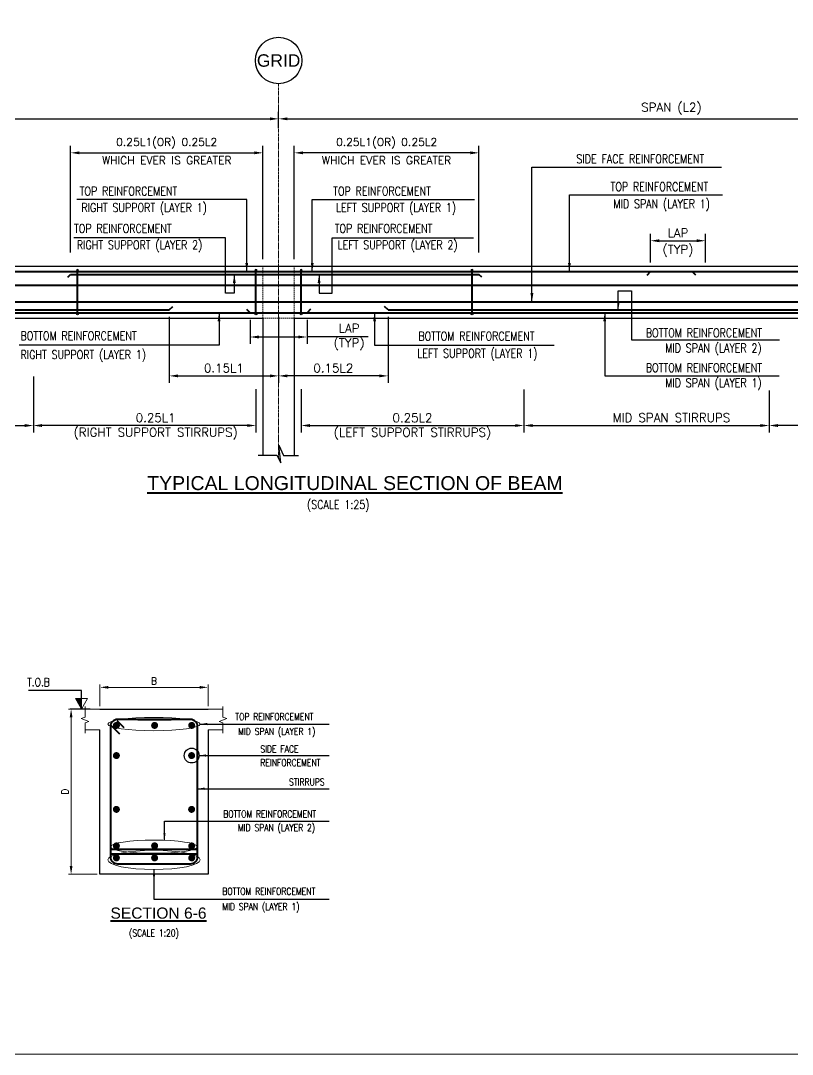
# Model space of a CAD drawing. Header units: millimetres. Extents: x 187381 to 885080, y 3378 to 168095.
# Drawn here: x 420968 to 426504, y 3378 to 10794 of the extents above; entities that cross this region are included whole.
import ezdxf
from ezdxf.enums import TextEntityAlignment as Align

# ---------------------------------------------------------------- set-up
doc = ezdxf.new("R2010")
doc.units = ezdxf.units.MM
doc.header["$LTSCALE"] = 15
doc.linetypes.add('CENTER', pattern=[2, 1.25, -0.25, 0.25, -0.25])
doc.linetypes.add('HIDDEN', pattern=[0.375, 0.25, -0.125])
for name, color, linetype in [('2C', 1, 'Continuous'), ('S-ANNO-HATS', 252, 'Continuous'), ('S-ANNO-TEXT-T250', 3, 'Continuous'), ('S-CON2', 1, 'Continuous'), ('S-REIN-CON4', 4, 'Continuous'), ('SS-ANNO-DIMS', 1, 'Continuous')]:
    doc.layers.add(name, color=color, linetype=linetype)
for name, color, linetype, lineweight in [('4C', 2, 'Continuous', 0), ('S-ANNO-LEAD', 1, 'Continuous', 20), ('S-Anno-Text', 3, 'Continuous', 30), ('S-ANNO-TEXT-T300', 3, 'Continuous', 30), ('S-ANNO-TEXT-T400', 4, 'Continuous', 40), ('S-BEAM-CON4', 4, 'Continuous', 40), ('S-GRID', 8, 'CENTER', 9), ('S-GRID-DIMS-400', 1, 'Continuous', 9), ('S-PLAN-CON2', 1, 'Continuous', 20), ('S-SECT-CON2', 1, 'Continuous', 20), ('S-SECT-CON4', 4, 'Continuous', 40), ('S-SLAB-HID1', 8, 'HIDDEN', 9), ('S_DIM', 1, 'Continuous', 20)]:
    doc.layers.add(name, color=color, linetype=linetype, lineweight=lineweight)
doc.styles.add('ARIAL', font='arial.ttf')
doc.styles.add('Romans', font='romans.shx')
doc.styles.add('ROMANS-TITLE', font='ROMANS.shx', dxfattribs={"width": 0.8})
doc.styles.add('T250-SCALE1', font='romans.shx', dxfattribs={"width": 0.8})
doc.dimstyles.new('Addhar_75', dxfattribs={"dimscale": 75, "dimtxt": 2.5, "dimasz": 3, "dimexe": 3, "dimexo": 3, "dimgap": 1, "dimtad": 1, "dimdec": 0, "dimzin": 1, "dimdsep": 46, "dimtxsty": 'Romans', "dimcen": -3, "dimdle": 1, "dimclrd": 8, "dimclre": 8, "dimclrt": 3, "dimadec": 0, "dimazin": 0, "dimtfac": 1, "dimtdec": 0, "dimtofl": 0, "dimtmove": 0, "dimatfit": 3, "dimfxl": 1, "dimtvp": 2, "dimtolj": 1, "dimtzin": 0, "dimarcsym": 0})
doc.dimstyles.new('LEADER-SCALE1', dxfattribs={"dimtxt": 3, "dimasz": 2, "dimexe": 1, "dimexo": 1, "dimgap": 1, "dimtad": 1, "dimdec": 0, "dimzin": 1, "dimdsep": 46, "dimtxsty": 'T250-SCALE1', "dimcen": -3, "dimdle": 1, "dimclrt": 3, "dimadec": 0, "dimazin": 0, "dimtfac": 1, "dimtdec": 0, "dimtofl": 0, "dimtmove": 0, "dimatfit": 3, "dimfxl": 1, "dimtvp": 2, "dimtolj": 1, "dimtzin": 0, "dimarcsym": 0})
doc.dimstyles.new('MRF_150', dxfattribs={"dimscale": 150, "dimtxt": 3, "dimasz": 3, "dimexe": 1, "dimexo": 1, "dimgap": 1, "dimtad": 1, "dimdec": 0, "dimzin": 1, "dimdsep": 46, "dimtxsty": 'Romans', "dimcen": -3, "dimdle": 1, "dimclrd": 256, "dimclre": 256, "dimclrt": 3, "dimadec": 0, "dimazin": 0, "dimtfac": 1, "dimtdec": 0, "dimtofl": 0, "dimtmove": 0, "dimatfit": 3, "dimfxl": 1, "dimtvp": 2, "dimtolj": 1, "dimtzin": 0, "dimlwd": -1, "dimlwe": -1, "dimarcsym": 0})

# ---------------------------------------------------------------- blocks, each defined once
blk = doc.blocks.new('*D377')
at = {"layer": 'SS-ANNO-DIMS', "color": 1, "lineweight": -2, "transparency": 16777216}
for p, q in [((421326.2, 9130.3), (421326.2, 9895.6)), ((422706, 9083.5), (422706, 9895.6))]:
    blk.add_line(p, q, dxfattribs=at)
at = {"layer": 'SS-ANNO-DIMS', "lineweight": -2, "transparency": 16777216}
blk.add_line((421388.7, 9845.6), (422643.5, 9845.6), dxfattribs=at)
at = {"layer": 'SS-ANNO-DIMS', "transparency": 16777216}
for points in [[(421388.7, 9856), (421388.7, 9835.2), (421326.2, 9845.6)], [(422643.5, 9856), (422643.5, 9835.2), (422706, 9845.6)]]:
    blk.add_solid(points, dxfattribs=at)
at = {"layer": 'SS-ANNO-DIMS', "color": 3, "transparency": 16777216, "char_height": 62.5, "attachment_point": 5, "style": 'Romans'}
for s, insert in [('\\A1;{\\H0.9x;0.25L1(OR) 0.25L2', (422016.1, 9913.5)), ('\\A1;{\\H0.9x;WHICH EVER IS GREATER}}', (422016.1, 9792.5))]:
    blk.add_mtext(s, dxfattribs=dict(at, insert=insert))
blk = doc.blocks.new('A$C6B4B2352')
at = {"layer": 'S-ANNO-HATS'}
h = blk.add_hatch(color=6, dxfattribs=at)
h.dxf.hatch_style = 1
edge = h.paths.add_edge_path()
edge.add_arc((-7.5, 0), 7.5, 0, 360)
at = {"layer": 'S-REIN-CON4'}
blk.add_circle((-7.5, 0), 7.5, dxfattribs=at)
blk = doc.blocks.new('*D378')
at = {"layer": 'SS-ANNO-DIMS', "color": 1, "lineweight": -2, "transparency": 16777216}
for p, q in [((417539.4, 10022.7), (417539.4, 10139.4)), ((422818.5, 10034.8), (422818.5, 10139.4))]:
    blk.add_line(p, q, dxfattribs=at)
at = {"layer": 'SS-ANNO-DIMS', "lineweight": -2, "transparency": 16777216}
blk.add_line((417601.9, 10089.4), (422756, 10089.4), dxfattribs=at)
at = {"layer": 'SS-ANNO-DIMS', "transparency": 16777216}
for points in [[(417601.9, 10099.8), (417601.9, 10079), (417539.4, 10089.4)], [(422756, 10099.8), (422756, 10079), (422818.5, 10089.4)]]:
    blk.add_solid(points, dxfattribs=at)
at = {"layer": 'SS-ANNO-DIMS', "color": 3, "transparency": 16777216, "insert": (420179, 10162), "char_height": 62.5, "attachment_point": 5, "style": 'Romans'}
blk.add_mtext('\\A1;SPAN (L1)', dxfattribs=at)
blk = doc.blocks.new('*D379')
at = {"layer": 'SS-ANNO-DIMS', "color": 1, "lineweight": -2, "transparency": 16777216}
for p, q in [((422818.5, 10022.7), (422818.5, 10139.4)), ((428454.6, 10036.8), (428454.6, 10139.4))]:
    blk.add_line(p, q, dxfattribs=at)
at = {"layer": 'SS-ANNO-DIMS', "lineweight": -2, "transparency": 16777216}
blk.add_line((422881, 10089.4), (428392.1, 10089.4), dxfattribs=at)
at = {"layer": 'SS-ANNO-DIMS', "transparency": 16777216}
for points in [[(422881, 10099.8), (422881, 10079), (422818.5, 10089.4)], [(428392.1, 10099.8), (428392.1, 10079), (428454.6, 10089.4)]]:
    blk.add_solid(points, dxfattribs=at)
at = {"layer": 'SS-ANNO-DIMS', "color": 3, "transparency": 16777216, "insert": (425636.6, 10162), "char_height": 62.5, "attachment_point": 5, "style": 'Romans'}
blk.add_mtext('\\A1;SPAN (L2)', dxfattribs=at)
blk = doc.blocks.new('*D380')
at = {"layer": 'SS-ANNO-DIMS', "color": 1, "lineweight": -2, "transparency": 16777216}
for p, q in [((422931, 9083.5), (422931, 9895.6)), ((424256, 9130.3), (424256, 9895.6))]:
    blk.add_line(p, q, dxfattribs=at)
at = {"layer": 'SS-ANNO-DIMS', "lineweight": -2, "transparency": 16777216}
blk.add_line((424193.5, 9845.6), (422993.5, 9845.6), dxfattribs=at)
at = {"layer": 'SS-ANNO-DIMS', "transparency": 16777216}
for points in [[(422993.5, 9856), (422993.5, 9835.2), (422931, 9845.6)], [(424193.5, 9856), (424193.5, 9835.2), (424256, 9845.6)]]:
    blk.add_solid(points, dxfattribs=at)
at = {"layer": 'SS-ANNO-DIMS', "color": 3, "transparency": 16777216, "char_height": 62.5, "attachment_point": 5, "style": 'Romans'}
for s, insert in [('\\A1;{\\H0.9x;0.25L1(OR) 0.25L2', (423593.5, 9913.5)), ('\\A1;{\\H0.9x;WHICH EVER IS GREATER}}', (423593.5, 9792.5))]:
    blk.add_mtext(s, dxfattribs=dict(at, insert=insert))
blk = doc.blocks.new('*D381')
at = {"layer": 'SS-ANNO-DIMS', "color": 1, "lineweight": -2, "transparency": 16777216}
for p, q in [((425487.1, 9058.5), (425487.1, 9264.9)), ((425880.5, 9058.5), (425880.5, 9264.9))]:
    blk.add_line(p, q, dxfattribs=at)
at = {"layer": 'SS-ANNO-DIMS', "lineweight": -2, "transparency": 16777216}
blk.add_line((425549.6, 9214.9), (425818, 9214.9), dxfattribs=at)
at = {"layer": 'SS-ANNO-DIMS', "transparency": 16777216}
for points in [[(425549.6, 9225.3), (425549.6, 9204.5), (425487.1, 9214.9)], [(425818, 9225.3), (425818, 9204.5), (425880.5, 9214.9)]]:
    blk.add_solid(points, dxfattribs=at)
at = {"layer": 'SS-ANNO-DIMS', "color": 3, "transparency": 16777216, "char_height": 62.5, "attachment_point": 5, "style": 'Romans'}
for s, insert in [('\\A1;LAP', (425683.8, 9271.2)), ('\\A1;(TYP)', (425683.8, 9142.3))]:
    blk.add_mtext(s, dxfattribs=dict(at, insert=insert))
blk = doc.blocks.new('*D383')
at = {"layer": 'SS-ANNO-DIMS', "color": 1, "lineweight": -2, "transparency": 16777216}
for p, q in [((422033.5, 8668.5), (422033.5, 8195.3)), ((422818.5, 8668.5), (422818.5, 8195.3))]:
    blk.add_line(p, q, dxfattribs=at)
at = {"layer": 'SS-ANNO-DIMS', "lineweight": -2, "transparency": 16777216}
blk.add_line((422096, 8245.3), (422756, 8245.3), dxfattribs=at)
at = {"layer": 'SS-ANNO-DIMS', "transparency": 16777216}
for points in [[(422096, 8255.7), (422096, 8234.9), (422033.5, 8245.3)], [(422756, 8255.7), (422756, 8234.9), (422818.5, 8245.3)]]:
    blk.add_solid(points, dxfattribs=at)
at = {"layer": 'SS-ANNO-DIMS', "color": 3, "transparency": 16777216, "insert": (422426, 8301.5), "char_height": 62.5, "attachment_point": 5, "style": 'Romans'}
blk.add_mtext('\\A1;0.15L1', dxfattribs=at)
blk = doc.blocks.new('*D384')
at = {"layer": 'SS-ANNO-DIMS', "color": 1, "lineweight": -2, "transparency": 16777216}
for p, q in [((422818.5, 8668.5), (422818.5, 8195.3)), ((423603.5, 8668.5), (423603.5, 8195.3))]:
    blk.add_line(p, q, dxfattribs=at)
at = {"layer": 'SS-ANNO-DIMS', "lineweight": -2, "transparency": 16777216}
blk.add_line((423541, 8245.3), (422881, 8245.3), dxfattribs=at)
at = {"layer": 'SS-ANNO-DIMS', "transparency": 16777216}
for points in [[(422881, 8255.7), (422881, 8234.9), (422818.5, 8245.3)], [(423541, 8255.7), (423541, 8234.9), (423603.5, 8245.3)]]:
    blk.add_solid(points, dxfattribs=at)
at = {"layer": 'SS-ANNO-DIMS', "color": 3, "transparency": 16777216, "insert": (423211, 8301.5), "char_height": 62.5, "attachment_point": 5, "style": 'Romans'}
blk.add_mtext('\\A1;0.15L2', dxfattribs=at)
blk = doc.blocks.new('*D386')
at = {"layer": 'SS-ANNO-DIMS', "color": 1, "lineweight": -2, "transparency": 16777216}
for p, q in [((422614.2, 8648.5), (422614.2, 8474.3)), ((423022.9, 8648.5), (423022.9, 8474.3))]:
    blk.add_line(p, q, dxfattribs=at)
at = {"layer": 'SS-ANNO-DIMS', "lineweight": -2, "transparency": 16777216}
for p, q in [((422676.7, 8524.3), (422960.4, 8524.3)), ((423460.7, 8524.3), (423022.9, 8524.3))]:
    blk.add_line(p, q, dxfattribs=at)
at = {"layer": 'SS-ANNO-DIMS', "transparency": 16777216}
for points in [[(422676.7, 8534.7), (422676.7, 8513.8), (422614.2, 8524.3)], [(422960.4, 8534.7), (422960.4, 8513.8), (423022.9, 8524.3)]]:
    blk.add_solid(points, dxfattribs=at)
at = {"layer": 'SS-ANNO-DIMS', "color": 3, "transparency": 16777216, "insert": (423324.1, 8524.3), "char_height": 62.5, "attachment_point": 5, "style": 'Romans'}
blk.add_mtext('\\A1;LAP\\P(TYP)', dxfattribs=at)
blk = doc.blocks.new('*D388')
at = {"layer": 'SS-ANNO-DIMS', "color": 1, "lineweight": -2, "transparency": 16777216}
for p, q in [((421058.8, 8241), (421058.8, 7839.1)), ((419299.1, 8150.7), (419299.1, 7839.1))]:
    blk.add_line(p, q, dxfattribs=at)
at = {"layer": 'SS-ANNO-DIMS', "lineweight": -2, "transparency": 16777216}
blk.add_line((419361.6, 7889.1), (420996.3, 7889.1), dxfattribs=at)
at = {"layer": 'SS-ANNO-DIMS', "transparency": 16777216}
for points in [[(419361.6, 7899.6), (419361.6, 7878.7), (419299.1, 7889.1)], [(420996.3, 7899.6), (420996.3, 7878.7), (421058.8, 7889.1)]]:
    blk.add_solid(points, dxfattribs=at)
at = {"layer": 'SS-ANNO-DIMS', "color": 3, "transparency": 16777216, "insert": (420179, 7945.4), "char_height": 62.5, "attachment_point": 5, "style": 'Romans'}
blk.add_mtext('\\A1;MID SPAN STIRRUPS', dxfattribs=at)
blk = doc.blocks.new('*D389')
at = {"layer": 'SS-ANNO-DIMS', "color": 1, "lineweight": -2, "transparency": 16777216}
for p, q in [((421058.8, 8241), (421058.8, 7839.1)), ((422656, 8150.7), (422656, 7839.1))]:
    blk.add_line(p, q, dxfattribs=at)
at = {"layer": 'SS-ANNO-DIMS', "lineweight": -2, "transparency": 16777216}
blk.add_line((422593.5, 7889.1), (421121.3, 7889.1), dxfattribs=at)
at = {"layer": 'SS-ANNO-DIMS', "transparency": 16777216}
for points in [[(421121.3, 7899.6), (421121.3, 7878.7), (421058.8, 7889.1)], [(422593.5, 7899.6), (422593.5, 7878.7), (422656, 7889.1)]]:
    blk.add_solid(points, dxfattribs=at)
at = {"layer": 'SS-ANNO-DIMS', "color": 3, "transparency": 16777216, "insert": (421936.4, 7882.8), "char_height": 62.5, "attachment_point": 5, "style": 'Romans'}
blk.add_mtext('\\A1;0.25L1 \\P(RIGHT SUPPORT STIRRUPS)', dxfattribs=at)
blk = doc.blocks.new('*D390')
at = {"layer": 'SS-ANNO-DIMS', "color": 1, "lineweight": -2, "transparency": 16777216}
for p, q in [((422981, 8150.7), (422981, 7839.1)), ((424578.2, 8132.7), (424578.2, 7839.1))]:
    blk.add_line(p, q, dxfattribs=at)
at = {"layer": 'SS-ANNO-DIMS', "lineweight": -2, "transparency": 16777216}
blk.add_line((423043.5, 7889.1), (424515.7, 7889.1), dxfattribs=at)
at = {"layer": 'SS-ANNO-DIMS', "transparency": 16777216}
for points in [[(423043.5, 7899.6), (423043.5, 7878.7), (422981, 7889.1)], [(424515.7, 7899.6), (424515.7, 7878.7), (424578.2, 7889.1)]]:
    blk.add_solid(points, dxfattribs=at)
at = {"layer": 'SS-ANNO-DIMS', "color": 3, "transparency": 16777216, "insert": (423778.5, 7881.9), "char_height": 62.5, "attachment_point": 5, "style": 'Romans'}
blk.add_mtext('\\A1;0.25L2 \\P(LEFT SUPPORT STIRRUPS)', dxfattribs=at)
blk = doc.blocks.new('*D391')
at = {"layer": 'SS-ANNO-DIMS', "color": 1, "lineweight": -2, "transparency": 16777216}
for p, q in [((424578.2, 8148.8), (424578.2, 7839.1)), ((426337.9, 8140), (426337.9, 7839.1))]:
    blk.add_line(p, q, dxfattribs=at)
at = {"layer": 'SS-ANNO-DIMS', "lineweight": -2, "transparency": 16777216}
blk.add_line((424640.7, 7889.1), (426275.4, 7889.1), dxfattribs=at)
at = {"layer": 'SS-ANNO-DIMS', "transparency": 16777216}
for points in [[(424640.7, 7899.6), (424640.7, 7878.7), (424578.2, 7889.1)], [(426275.4, 7899.6), (426275.4, 7878.7), (426337.9, 7889.1)]]:
    blk.add_solid(points, dxfattribs=at)
at = {"layer": 'SS-ANNO-DIMS', "color": 3, "transparency": 16777216, "insert": (425636.6, 7945.4), "char_height": 62.5, "attachment_point": 5, "style": 'Romans'}
blk.add_mtext('\\A1;MID SPAN STIRRUPS', dxfattribs=at)
blk = doc.blocks.new('*D392')
at = {"layer": 'SS-ANNO-DIMS', "color": 1, "lineweight": -2, "transparency": 16777216}
for p, q in [((426337.9, 8130.4), (426337.9, 7839.1)), ((428292.1, 8150.7), (428292.1, 7839.1))]:
    blk.add_line(p, q, dxfattribs=at)
at = {"layer": 'SS-ANNO-DIMS', "lineweight": -2, "transparency": 16777216}
blk.add_line((428229.6, 7889.1), (426400.4, 7889.1), dxfattribs=at)
at = {"layer": 'SS-ANNO-DIMS', "transparency": 16777216}
for points in [[(426400.4, 7899.6), (426400.4, 7878.7), (426337.9, 7889.1)], [(428229.6, 7899.6), (428229.6, 7878.7), (428292.1, 7889.1)]]:
    blk.add_solid(points, dxfattribs=at)
at = {"layer": 'SS-ANNO-DIMS', "color": 3, "transparency": 16777216, "insert": (427315, 7878.4), "char_height": 62.5, "attachment_point": 5, "style": 'Romans'}
blk.add_mtext('\\A1;0.25L2 \\P(RIGHT SUPPORT STIRRUPS)', dxfattribs=at)
blk = doc.blocks.new('*D396')
at = {"layer": 'S_DIM', "transparency": 16777216}
for p, q in [((421517, 5855.1), (421309.9, 5855.1)), ((421329.9, 5795.1), (421329.9, 4729.8)), ((421517, 4669.8), (421309.9, 4669.8))]:
    blk.add_line(p, q, dxfattribs=at)
for points in [[(421319.9, 5795.1), (421339.9, 5795.1), (421329.9, 5855.1)], [(421319.9, 4729.8), (421339.9, 4729.8), (421329.9, 4669.8)]]:
    blk.add_solid(points, dxfattribs=at)
at = {"layer": 'S_DIM', "color": 3, "transparency": 16777216, "insert": (421284.9, 5262.4), "char_height": 50, "attachment_point": 5, "rotation": 90, "style": 'Romans'}
blk.add_mtext('\\A1;D', dxfattribs=at)
blk = doc.blocks.new('*D397')
at = {"layer": 'S_DIM', "transparency": 16777216}
for p, q in [((421537, 5875.1), (421537, 6030.7)), ((421597, 6010.7), (422252, 6010.7)), ((422312, 5875.1), (422312, 6030.7))]:
    blk.add_line(p, q, dxfattribs=at)
for points in [[(421597, 6020.7), (421597, 6000.7), (421537, 6010.7)], [(422252, 6020.7), (422252, 6000.7), (422312, 6010.7)]]:
    blk.add_solid(points, dxfattribs=at)
at = {"layer": 'S_DIM', "color": 3, "transparency": 16777216, "insert": (421924.5, 6055.7), "char_height": 50, "attachment_point": 5, "style": 'Romans'}
blk.add_mtext('\\A1;B', dxfattribs=at)
blk = doc.blocks.new('el1')
at = {"color": 1}
for p, q in [((0, 0), (0, 132.4)), ((0, 132.4), (381.2, 132.4))]:
    blk.add_line(p, q, dxfattribs=at)
at = {"layer": '2C'}
blk.add_line((-61.6, 0), (82.5, 0), dxfattribs=at)
at = {"layer": '4C'}
for p, q in [((0, 0), (-43.8, 75.9)), ((-43.8, 75.9), (43.8, 75.9)), ((0, 0), (43.8, 75.9))]:
    blk.add_line(p, q, dxfattribs=at)
at = {"layer": '4C', "ltscale": 0.8}
blk.add_solid([(0, 0), (0, 75.9), (43.8, 75.9)], dxfattribs=at)

msp = doc.modelspace()

# ---------------------------------------------------------------- linework, layer by layer
at = {"color": 1}
msp.add_circle((422818.5, 10507.9), 166.5, dxfattribs=at)
at = {"layer": '2C'}
msp.add_circle((422194.8, 5521.6), 53.4, dxfattribs=at)
at = {"layer": 'S-BEAM-CON4'}
for p, q in [((417491.9, 8993.5), (428502.1, 8993.5)), ((421305.2, 8952.5), (421326.2, 8973.5)), ((421326.2, 8973.5), (424256, 8973.5)), ((421376.2, 8688.5), (421376.2, 9003.5)), ((422656, 8688.5), (422656, 9003.5)), ((422981, 8688.5), (422981, 9003.5)), ((424206, 8688.5), (424206, 9003.5)), ((424277, 8952.5), (424256, 8973.5)), ((425462.1, 8968.5), (425487.1, 8993.5)), ((425811, 8968.5), (425786, 8993.5)), ((417466.9, 8896.5), (428527.1, 8896.5)), ((417466.9, 8776.5), (428527.1, 8776.5)), ((417531.9, 8698.5), (428469.8, 8698.5)), ((418139.4, 8718.5), (422033.5, 8718.5)), ((422033.5, 8718.5), (422058.5, 8743.5)), ((422589.2, 8723.5), (422614.2, 8698.5)), ((423047.9, 8723.5), (423022.9, 8698.5)), ((423603.5, 8718.5), (423578.5, 8743.5)), ((423603.5, 8718.5), (427669.6, 8718.5))]:
    msp.add_line(p, q, dxfattribs=at)
at = {"layer": 'S-CON2'}
for p, q in [((417651.9, 9033.5), (422931, 9033.5)), ((422931, 9033.5), (428342.1, 9033.5)), ((417651.9, 8658.5), (422706, 8658.5)), ((422706, 8658.5), (422706, 7674.8)), ((422931, 8658.5), (428342.1, 8658.5)), ((422931, 8658.5), (422931, 7674.8)), ((422820, 7747.6), (422854.5, 7674.8)), ((422835.3, 7621.2), (422820, 7747.6)), ((422672.2, 7676.7), (422804.6, 7676.7)), ((422804.6, 7676.7), (422835.3, 7621.2)), ((422854.5, 7674.8), (422960.1, 7674.8))]:
    msp.add_line(p, q, dxfattribs=at)
for points in [[(421537, 5855.1), (422312, 5855.1)], [(422312, 5705.1), (422312, 4669.8), (421537, 4669.8), (421537, 5705.1)]]:
    msp.add_lwpolyline(points, dxfattribs=at)
at = {"layer": 'S-GRID', "linetype": 'CENTER'}
msp.add_line((422818.5, 7651.6), (422818.5, 10341.4), dxfattribs=at)
at = {"layer": 'S-GRID-DIMS-400', "color": 8, "extrusion": (0, 0, -1)}
for centre, major_axis, ratio in [((421924.3, 5747.5), (-331.7, 0), 0.143487), ((421924.3, 4867.5), (311.3, 0), 0.152848), ((421924.3, 4772.8), (-331.7, 0), 0.208261)]:
    msp.add_ellipse(centre, major_axis=major_axis, ratio=ratio, dxfattribs=at)
at = {"layer": 'S-PLAN-CON2'}
msp.add_lwpolyline([(406433.2, 15316.3), (433303.6, 15316.3), (433303.6, 3377.9), (406433.2, 3377.9)], close=True, dxfattribs=at)
at = {"layer": 'S-SECT-CON2', "linetype": 'Continuous'}
for p, q in [((421537, 5855.1), (421429.6, 5855.1)), ((422312, 5855.1), (422419.4, 5855.1)), ((421537, 5705.1), (421429.6, 5705.1)), ((422312, 5705.1), (422419.4, 5705.1))]:
    msp.add_line(p, q, dxfattribs=at)
for points in [[(421429.6, 5872.5), (421429.6, 5796.3), (421402.1, 5786.3), (421457.1, 5766.3), (421429.6, 5756.3), (421429.6, 5680.9)], [(422419.4, 5872.5), (422419.4, 5796.3), (422446.8, 5786.3), (422391.9, 5766.3), (422419.4, 5756.3), (422419.4, 5680.9)]]:
    msp.add_lwpolyline(points, dxfattribs=at)
at = {"layer": 'S-SECT-CON4'}
for p, q in [((421617.3, 5736.6), (421677.7, 5676.5)), ((421657.1, 5773.4), (421707.2, 5723.6)), ((421809.5, 5780.1), (422048, 5780.1)), ((422237, 4847.3), (421612, 4847.3)), ((422237, 4813), (421612, 4813)), ((421809.5, 4744.8), (422048, 4744.8))]:
    msp.add_line(p, q, dxfattribs=at)
msp.add_lwpolyline([(421662, 5780.1, 0.414214), (421612, 5730.1), (421612, 4794.8, 0.414214), (421662, 4744.8), (422187, 4744.8, 0.414214), (422237, 4794.8), (422237, 5730.1, 0.414214), (422187, 5780.1)], format="xyb", close=True, dxfattribs=at)
at = {"layer": 'S-SECT-CON4', "const_width": 25}
for points in [[(421642.2, 5737.5, 1), (421667.2, 5737.5, 1)], [(421916.5, 5737.5, 1), (421941.5, 5737.5, 1)], [(422182.5, 5737.5, 1), (422207.5, 5737.5, 1)], [(421642.2, 5521.3, -1), (421667.2, 5521.3, -1)], [(421642.2, 5521.3, -1), (421667.2, 5521.3, -1)], [(422206.8, 5521.3, 1), (422181.8, 5521.3, 1)], [(422206.8, 5521.3, 1), (422181.8, 5521.3, 1)], [(421642.2, 5135.2, -1), (421667.2, 5135.2, -1)], [(421642.2, 5135.2, -1), (421667.2, 5135.2, -1)], [(422206.8, 5135.2, 1), (422181.8, 5135.2, 1)], [(422206.8, 5135.2, 1), (422181.8, 5135.2, 1)], [(421642.2, 4873.1, -1), (421667.2, 4873.1, -1)], [(421916.5, 4873.9, -1), (421941.5, 4873.9, -1)], [(422182.5, 4873.1, -1), (422207.5, 4873.1, -1)], [(421642.2, 4787.3, -1), (421667.2, 4787.3, -1)], [(421916.5, 4787.3, -1), (421941.5, 4787.3, -1)], [(422182.5, 4787.3, -1), (422207.5, 4787.3, -1)]]:
    msp.add_lwpolyline(points, format="xyb", close=True, dxfattribs=at)
at = {"layer": 'S-SLAB-HID1', "ltscale": 2.5}
for p, q in [((422706, 9033.5), (422706, 8658.5)), ((422931, 9033.5), (422931, 8658.5)), ((422706, 8658.5), (422931, 8658.5))]:
    msp.add_line(p, q, dxfattribs=at)

# ---------------------------------------------------------------- block references
at = {"xscale": -1}
msp.add_blockref('el1', (421404.5, 5855.1), dxfattribs=at)
at = {"layer": 'S-BEAM-CON4', "xscale": -1, "rotation": 90}
for p in [(421376.2, 8993.5), (422656, 8993.5), (422981, 8993.5), (424206, 8993.5)]:
    msp.add_blockref('A$C6B4B2352', p, dxfattribs=at)
at = {"layer": 'S-BEAM-CON4', "rotation": 89.99999999999999}
for p in [(421376.2, 8698.5), (422656, 8698.5), (422981, 8698.5), (424206, 8698.5)]:
    msp.add_blockref('A$C6B4B2352', p, dxfattribs=at)

# ---------------------------------------------------------------- texts
at = {"style": 'ARIAL', "flags": 8}
msp.add_attdef('GRID', text='1', height=89.3, dxfattribs=at).set_placement((422818.5, 10507.9), align=Align.MIDDLE_CENTER)
at = {"layer": 'S-Anno-Text', "style": 'ROMANS-TITLE', "width": 0.8}
for s, p in [('SIDE FACE REINFORCEMENT', (424955.1, 9770.6)), ('TOP REINFORCEMENT', (421390.9, 9539.4)), ('TOP REINFORCEMENT', (423210, 9539.4)), ('TOP REINFORCEMENT', (425200, 9571.7)), ('RIGHT SUPPORT (LAYER 1)', (421403.6, 9421.5)), ('LEFT SUPPORT (LAYER 1)', (423230.4, 9421.5)), ('MID SPAN (LAYER 1)', (425220.3, 9448.4)), ('TOP REINFORCEMENT', (421350.5, 9271.5)), ('TOP REINFORCEMENT', (423221, 9271.5)), ('RIGHT SUPPORT (LAYER 2)', (421370.9, 9153.6)), ('LEFT SUPPORT (LAYER 2)', (423241.3, 9153.6)), ('BOTTOM REINFORCEMENT ', (420966.8, 8501.3)), ('BOTTOM REINFORCEMENT ', (423820.9, 8499.2)), ('BOTTOM REINFORCEMENT', (425453.1, 8522.5)), ('MID SPAN (LAYER 2)', (425591.8, 8414)), ('RIGHT SUPPORT (LAYER 1)', (420966.8, 8366.5)), ('LEFT SUPPORT (LAYER 1)', (423814.1, 8376)), ('BOTTOM REINFORCEMENT', (425453.1, 8272.8)), ('MID SPAN (LAYER 1)', (425591.8, 8164.3)), ('(SCALE 1:25)', (423022.4, 7290.7))]:
    msp.add_text(s, height=62.5, dxfattribs=at).set_placement(p)
at = {"layer": 'S-ANNO-TEXT-T250', "style": 'Romans', "width": 0.8}
for s, p in [('TOP REINFORCEMENT', (422508.1, 5774.8)), ('MID SPAN (LAYER 1)', (422528.4, 5669)), ('SIDE FACE', (422687.1, 5542.5)), ('REINFORCEMENT', (422687.1, 5444.8)), ('STIRRUPS', (422893, 5305.7)), ('BOTTOM REINFORCEMENT', (422421.6, 5078.1)), ('MID SPAN (LAYER 2)', (422526.9, 4979.8)), ('BOTTOM REINFORCEMENT ', (422414.9, 4521.4)), ('MID SPAN (LAYER 1)', (422414.9, 4413.2)), ('(SCALE 1:20)', (421745.1, 4222.8))]:
    msp.add_text(s, height=50, dxfattribs=at).set_placement(p)
at = {"layer": 'S-ANNO-TEXT-T300', "style": 'Romans', "width": 0.8}
msp.add_text('T.O.B', height=60, dxfattribs=at).set_placement((421014.7, 6017.8))
at = {"layer": 'S-ANNO-TEXT-T400', "style": 'ARIAL'}
for s, height, p in [('%%UTYPICAL LONGITUDINAL SECTION OF BEAM', 100, (423366.1, 7476)), ('%%USECTION 6-6', 80, (421956.7, 4391.1))]:
    msp.add_text(s, height=height, dxfattribs=at).set_placement(p, align=Align.MIDDLE_CENTER)

# ---------------------------------------------------------------- dimensions: what is measured, and where the dimension line sits
at = {"layer": 'S_DIM'}
dim = msp.add_linear_dim(base=(422312, 6010.7), p1=(421537, 5855.1), p2=(422312, 5855.1), text='B', dimstyle='MRF_150', override={"dimscale": 20, "dimtxt": 2.5}, dxfattribs=at)
dim.commit()
dim.dimension.update_dxf_attribs({"geometry": '*D397', "text_midpoint": (421924.5, 6055.7)})
dim = msp.add_linear_dim(base=(421329.9, 4669.8), p1=(421537, 5855.1), p2=(421537, 4669.8), angle=90, text='D', dimstyle='MRF_150', override={"dimscale": 20, "dimtxt": 2.5}, dxfattribs=at)
dim.commit()
dim.dimension.update_dxf_attribs({"geometry": '*D396', "text_midpoint": (421284.9, 5262.4)})
at = {"layer": 'SS-ANNO-DIMS'}
for base, p1, p2, text, picture, middle in [((422818.5, 10089.4), (417539.4, 9972.7), (422818.5, 9984.8), 'SPAN (L1)', '*D378', (420179, 10162)), ((428454.6, 10089.4), (422818.5, 9972.7), (428454.6, 9986.8), 'SPAN (L2)', '*D379', (425636.6, 10162)), ((422706, 9845.6), (421326.2, 9080.3), (422706, 9033.5), '{\\H0.9x;0.25L1(OR) 0.25L2\\X{\\H0.9x;WHICH EVER IS GREATER}}', '*D377', (422016.1, 9845.6)), ((425880.5, 9214.9), (425487.1, 9008.5), (425880.5, 9008.5), 'LAP\\X(TYP)', '*D381', (425683.8, 9214.9)), ((422818.5, 8245.3), (422033.5, 8718.5), (422818.5, 8718.5), '0.15L1', '*D383', (422426, 8301.5))]:
    dim = msp.add_linear_dim(base=base, p1=p1, p2=p2, text=text, dimstyle='Addhar_75', override={"dimscale": 25, "dimasz": 2.5, "dimexe": 2, "dimexo": 2, "dimrnd": 1, "dimclrd": 256, "dimclre": 1, "dimtofl": 1, "dimtmove": 1}, dxfattribs=at)
    dim.commit()
    dim.dimension.update_dxf_attribs({"geometry": picture, "text_midpoint": middle})
for base, p1, p2, text, picture, middle in [((422931, 9845.6), (424256, 9080.3), (422931, 9033.5), '{\\H0.9x;0.25L1(OR) 0.25L2\\X{\\H0.9x;WHICH EVER IS GREATER}}', '*D380', (423593.5, 9845.6)), ((422818.5, 8245.3), (423603.5, 8718.5), (422818.5, 8718.5), '0.15L2', '*D384', (423211, 8301.5))]:
    dim = msp.add_linear_dim(base=base, p1=p1, p2=p2, angle=180, text=text, dimstyle='Addhar_75', override={"dimscale": 25, "dimasz": 2.5, "dimexe": 2, "dimexo": 2, "dimrnd": 1, "dimclrd": 256, "dimclre": 1, "dimtofl": 1, "dimtmove": 1}, dxfattribs=at)
    dim.commit()
    dim.dimension.update_dxf_attribs({"geometry": picture, "text_midpoint": middle})
for base, p1, p2, text, picture, middle in [((423022.9, 8524.3), (422614.2, 8698.5), (423022.9, 8698.5), 'LAP\\X(TYP)', '*D386', (423324.1, 8524.3)), ((421058.8, 7889.1), (419299.1, 8200.7), (421058.8, 8291), 'MID SPAN STIRRUPS', '*D388', (420179, 7889.1)), ((424578.2, 7889.1), (422981, 8200.7), (424578.2, 8182.7), '0.25L2 \\X(LEFT SUPPORT STIRRUPS)', '*D390', (423778.5, 7881.9)), ((426337.9, 7889.1), (424578.2, 8198.8), (426337.9, 8190), 'MID SPAN STIRRUPS', '*D391', (425636.6, 7889.1))]:
    dim = msp.add_linear_dim(base=base, p1=p1, p2=p2, text=text, dimstyle='Addhar_75', override={"dimscale": 25, "dimasz": 2.5, "dimexe": 2, "dimexo": 2, "dimrnd": 1, "dimclrd": 256, "dimclre": 1, "dimtofl": 1, "dimtmove": 1}, dxfattribs=at)
    dim.commit()
    dim.dimension.update_dxf_attribs({"geometry": picture, "text_midpoint": middle, "dimtype": 160})
for base, p1, p2, text, picture, middle in [((421058.8, 7889.1), (422656, 8200.7), (421058.8, 8291), '0.25L1 \\X(RIGHT SUPPORT STIRRUPS)', '*D389', (421936.4, 7882.8)), ((426337.9, 7889.1), (428292.1, 8200.7), (426337.9, 8180.4), '0.25L2 \\X(RIGHT SUPPORT STIRRUPS)', '*D392', (427315, 7878.4))]:
    dim = msp.add_linear_dim(base=base, p1=p1, p2=p2, angle=180, text=text, dimstyle='Addhar_75', override={"dimscale": 25, "dimasz": 2.5, "dimexe": 2, "dimexo": 2, "dimrnd": 1, "dimclrd": 256, "dimclre": 1, "dimtofl": 1, "dimtmove": 1}, dxfattribs=at)
    dim.commit()
    dim.dimension.update_dxf_attribs({"geometry": picture, "text_midpoint": middle, "dimtype": 160})

# ---------------------------------------------------------------- leaders
at = {"layer": 'S-ANNO-LEAD'}
for points, override in [([(424635.9, 8776.5), (424635.9, 9742.6), (425996.1, 9742.6)], {"dimscale": 25, "dimasz": 2.5, "dimtad": 0}), ([(422590, 8993.5), (422590, 9511.4), (421370.6, 9511.4)], {"dimscale": 25, "dimasz": 2.5, "dimtad": 0}), ([(423059.7, 8993.5), (423059.7, 9511.4), (424224.4, 9511.4)], {"dimscale": 25, "dimasz": 2.5, "dimtad": 0}), ([(424905, 8993.5), (424905, 9543.8), (426002.1, 9543.8)], {"dimscale": 25, "dimasz": 2.5, "dimtad": 0}), ([(422500.5, 8973.5), (422500.5, 8839.4), (422437.4, 8839.4), (422437.4, 9236.7), (421349.1, 9236.7)], {"dimscale": 25, "dimasz": 2.5, "dimtad": 0}), ([(423108.9, 8973.5), (423108.9, 8839.4), (423202.8, 8839.4), (423202.8, 9236.7), (424217.2, 9236.7)], {"dimscale": 25, "dimasz": 2.5, "dimtad": 0}), ([(425255.5, 8718.5), (425255.5, 8855.1), (425349.4, 8855.1), (425349.4, 8504.1), (426412, 8504.1)], {"dimscale": 25, "dimasz": 2.5, "dimtad": 0}), ([(422391.1, 8698.5), (422391.1, 8464.7), (420957.3, 8464.7)], {"dimscale": 25, "dimasz": 2.5, "dimtad": 0}), ([(423506.9, 8698.5), (423506.9, 8464.7), (424795.2, 8464.7)], {"dimscale": 25, "dimasz": 2.5, "dimtad": 0}), ([(425158.1, 8698.5), (425158.1, 8245.3), (426410.5, 8245.3)], {"dimscale": 25, "dimasz": 2.5, "dimtad": 0}), ([(422256, 5747.5), (423182.1, 5746.2)], {"dimscale": 20, "dimasz": 2.5, "dimtad": 0}), ([(422248.1, 5521.6), (423180.6, 5521.8)], {"dimscale": 20, "dimasz": 2.5, "dimtad": 0}), ([(422237, 5283.3), (423182.1, 5283.3)], {"dimscale": 20, "dimasz": 2.5, "dimtad": 0}), ([(421999.6, 4913.7), (421999.6, 5051.7), (423182.1, 5051.7)], {"dimscale": 20, "dimasz": 2.5, "dimtad": 0}), ([(421924.3, 4703.8), (421924.3, 4491.8), (423182.1, 4491.8)], {"dimscale": 20, "dimasz": 2.5, "dimtad": 0})]:
    msp.add_leader(points, dimstyle='LEADER-SCALE1', override=override, dxfattribs=at)

doc.saveas('drawing.dxf')
